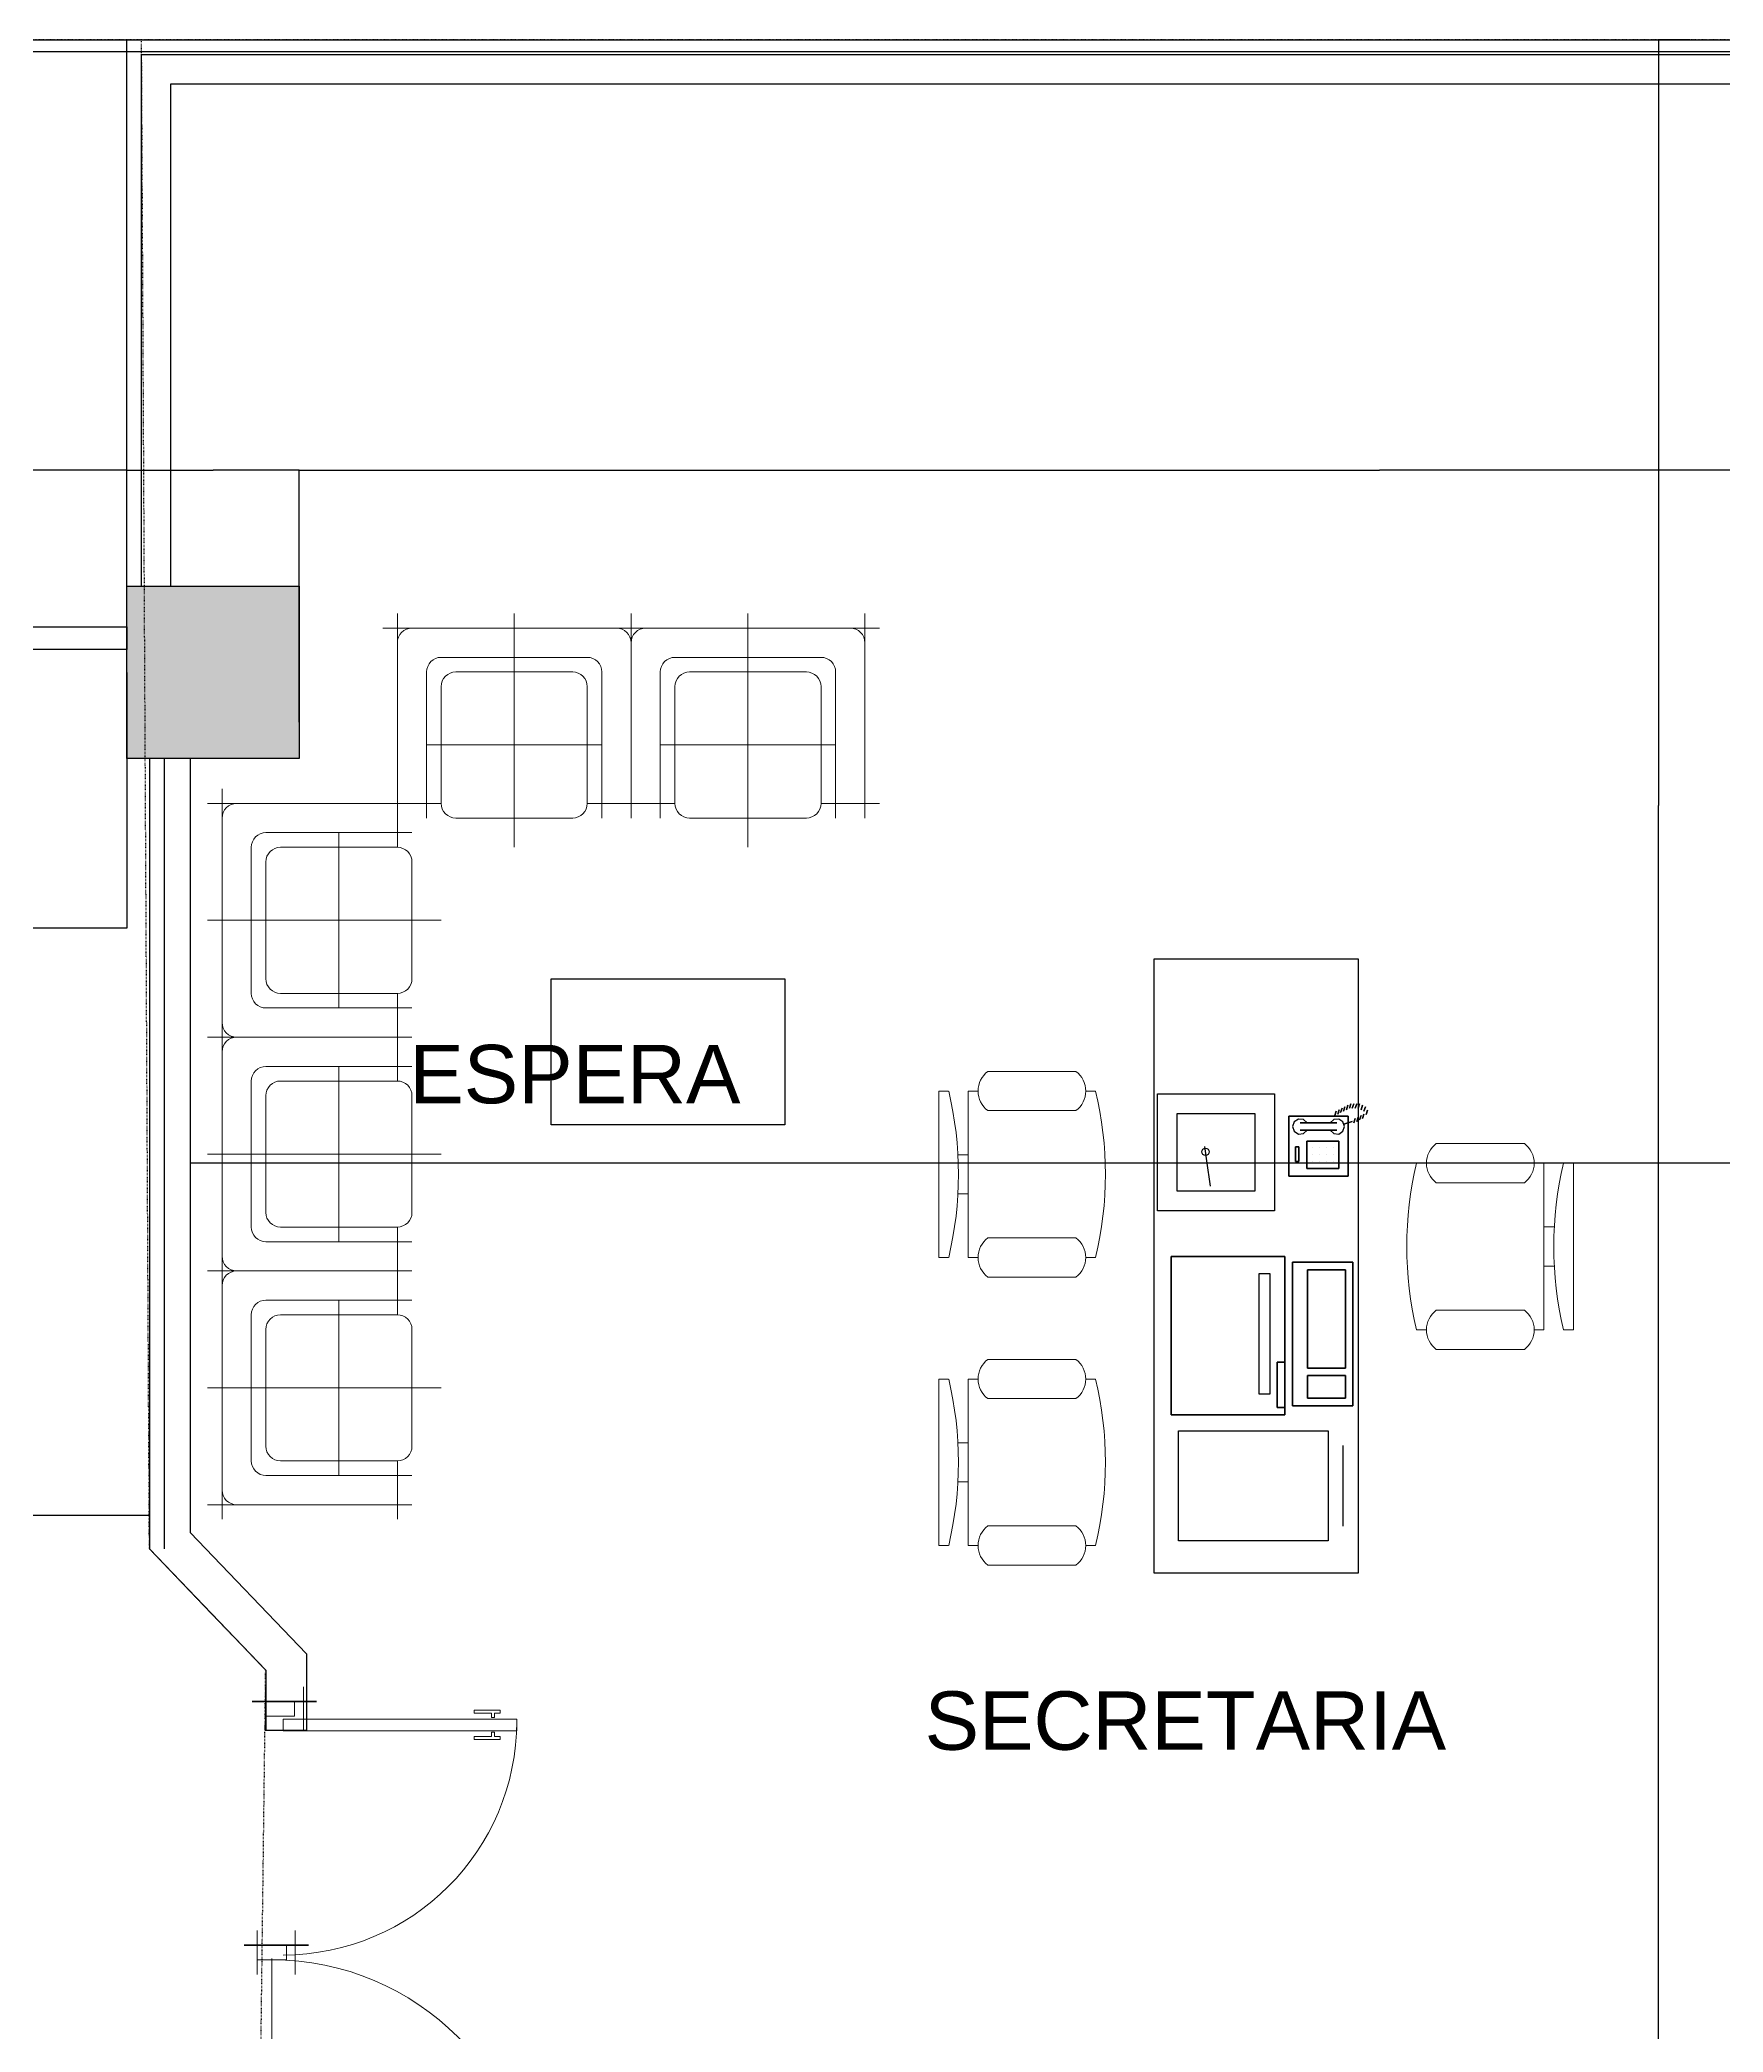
# Model space of a CAD drawing. Header units: millimetres. Extents: x -327709 to -233612, y 250954 to 312605.
# Drawn here: x -256297 to -250535, y 294013 to 300833 of the extents above; entities that cross this region are included whole.
import ezdxf

# ---------------------------------------------------------------- set-up
doc = ezdxf.new("R2010")
doc.units = ezdxf.units.MM
doc.header["$PDMODE"] = 35
doc.linetypes.add('Dash Style-1', pattern=[4.724409, 1.889764, -2.834646])
for name, color, linetype, lineweight in [('0.15', 41, 'Continuous', 15), ('acotacion', 2, 'Continuous', 5), ('p1', 7, 'Continuous', 18), ('P4', 7, 'Continuous', 18), ('SUPERFICIES', 7, 'Dash Style-1', 5)]:
    doc.layers.add(name, color=color, linetype=linetype, lineweight=lineweight)
doc.styles.add('Arial (bold)', font='arialbd.ttf')
doc.styles.add('Arial Narrow', font='ARIALN.TTF')
doc.styles.add('Arial Unicode MS', font='ARIALUNI.TTF')
doc.dimstyles.new('Arch', dxfattribs={"dimtxt": 0.2, "dimasz": 0.3175, "dimexe": 0.3175, "dimexo": 0.15875, "dimgap": 0.001587, "dimtad": 1, "dimtxsty": 'Arial (bold)', "dimblk": 'VW_SLASH-2', "dimcen": 0, "dimdle": 0.15875, "dimazin": 0, "dimtfac": 1, "dimtix": 1, "dimtmove": 0, "dimatfit": 0, "dimldrblk": 'VW_FILLEDARROW', "dimfxl": 1, "dimfrac": 2, "dimtolj": 1, "dimarcsym": 0})
doc.dimstyles.new('carlos', dxfattribs={"dimtxt": 0.067432, "dimasz": 0.00186, "dimexe": 1.7e-05, "dimexo": 1.25e-05, "dimgap": 0, "dimtad": 0, "dimdec": 3, "dimtxsty": 'Arial (bold)', "dimblk": 'VW_SLASH-1', "dimblk1": 'VW_SLASH-1', "dimblk2": 'VW_SLASH-1', "dimcen": 0, "dimazin": 0, "dimtfac": 1, "dimtdec": 3, "dimtix": 1, "dimtmove": 0, "dimatfit": 0, "dimldrblk": 'VW_SLASH-1', "dimfxl": 1, "dimfrac": 2, "dimtolj": 1, "dimarcsym": 0})
doc.dimstyles.new('Copy of carlos 1', dxfattribs={"dimtxt": 0.067432, "dimasz": 0.18, "dimexe": 1.2e-05, "dimexo": 5.6e-05, "dimgap": 0, "dimtad": 0, "dimdec": 3, "dimtxsty": 'Arial (bold)', "dimblk": 'VW_SLASH', "dimblk1": 'VW_SLASH', "dimblk2": 'VW_SLASH', "dimcen": 0, "dimdle": 1.08e-05, "dimazin": 0, "dimtfac": 1, "dimtdec": 3, "dimtix": 1, "dimtmove": 0, "dimatfit": 0, "dimldrblk": 'VW_SLASH', "dimfxl": 1, "dimfrac": 2, "dimtolj": 1, "dimarcsym": 0})

# ---------------------------------------------------------------- blocks, each defined once
blk = doc.blocks.new('VW_SLASH-2')
at = {"layer": 'p1', "color": 0, "linetype": 'ByBlock', "lineweight": -2}
blk.add_line((0, 0), (-1, 0), dxfattribs=at)
at = {"layer": 'p1', "color": 0, "linetype": 'Continuous', "lineweight": 20}
blk.add_lwpolyline([(0, 0), (0, 0)], dxfattribs=at)
blk = doc.blocks.new('*D419')
at = {"layer": 'Defpoints', "color": 0, "linetype": 'Continuous', "transparency": 16777216}
for p in [(-258649.8, 298717.2), (-255999.4, 298667.2), (-258649.8, 297792.1)]:
    blk.add_point(p, dxfattribs=at)
at = {"layer": 'P4', "color": 0, "linetype": 'Continuous', "lineweight": -2, "transparency": 16777216}
for p, q in [((-258649.8, 298717.1), (-258649.8, 297791.8)), ((-255999.4, 298667.1), (-255999.4, 297791.8)), ((-255999.7, 297792.1), (-258649.5, 297792.1))]:
    blk.add_line(p, q, dxfattribs=at)
at = {"layer": 'P4', "color": 0, "linetype": 'Continuous', "lineweight": -2, "transparency": 16777216, "xscale": 0.3175, "yscale": 0.3175, "zscale": 0.3175, "rotation": 180}
blk.add_blockref('VW_SLASH-2', (-258649.8, 297792.1), dxfattribs=at)
at = {"layer": 'P4', "color": 0, "linetype": 'Continuous', "lineweight": -2, "transparency": 16777216, "xscale": 0.3175, "yscale": 0.3175, "zscale": 0.3175}
blk.add_blockref('VW_SLASH-2', (-255999.4, 297792.1), dxfattribs=at)
at = {"layer": 'P4', "color": 0, "linetype": 'Continuous', "lineweight": -2, "transparency": 16777216, "insert": (-257324.6, 297792.2), "char_height": 0.0674, "attachment_point": 5, "style": 'Arial (bold)'}
blk.add_mtext('\\A1;7951,2', dxfattribs=at)
blk = doc.blocks.new('VW_FILLEDARROW')
at = {"layer": 'p1', "linetype": 'Continuous', "lineweight": 0}
blk.add_hatch(color=0, dxfattribs=at).paths.add_polyline_path([(-1, 0), (0, 0), (-1, 0)])
at = {"layer": 'p1', "color": 0, "linetype": 'Continuous', "lineweight": 5}
blk.add_lwpolyline([(-1, 0), (0, 0), (-1, 0)], close=True, dxfattribs=at)
blk = doc.blocks.new('Group-93-1')
at = {"color": 7, "linetype": 'Continuous', "lineweight": 9}
for p, q in [((-0.285, 0), (-0.285, -0.0335)), ((-0.285, 0), (0.285, 0)), ((0.285, 0), (0.285, -0.0335)), ((-0.0671, -0.1006), (-0.0671, -0.0649)), ((0.0671, -0.0656), (0.0671, -0.1006)), ((-0.285, -0.1006), (-0.285, -0.1341)), ((-0.285, -0.1006), (0.285, -0.1006)), ((0.285, -0.1006), (0.285, -0.1341)), ((-0.352, -0.1676), (-0.352, -0.4694)), ((-0.2179, -0.4694), (-0.2179, -0.1676)), ((0.2179, -0.1676), (0.2179, -0.4694)), ((0.352, -0.4694), (0.352, -0.1676)), ((-0.285, -0.5029), (-0.285, -0.5364)), ((0.285, -0.5029), (0.285, -0.5364))]:
    blk.add_line(p, q, dxfattribs=at)
for centre, radius, start, end in [((0, 1.1609), 1.228, 256.5803, 283.4197), ((-0.285, -0.2179), 0.0838, 36.8699, 143.1301), ((0.285, -0.2179), 0.0838, 36.8699, 143.1301), ((-0.285, -0.4191), 0.0838, 216.8699, 323.1301), ((0.285, -0.4191), 0.0838, 216.8699, 323.1301), ((0, 0.658), 1.228, 256.5803, 283.4197)]:
    blk.add_arc(centre, radius, start, end, dxfattribs=at)
blk = doc.blocks.new('Chair - Desk_Sc1')
at = {"color": 7}
blk.add_blockref('Group-93-1', (0, 0), dxfattribs=at)
blk = doc.blocks.new('dib sillon 1')
for p, q in [((-0.3962, -0.2548), (-0.3962, 0.4452)), ((0.0038, -0.3548), (0.0038, 0.4452)), ((0.4038, -0.2548), (0.4038, 0.4452)), ((-0.4462, 0.3952), (0.4538, 0.3952)), ((-0.2462, 0.2952), (0.2538, 0.2952)), ((-0.2962, -0.2548), (-0.2962, 0.2452)), ((0.3038, -0.2548), (0.3038, 0.2452)), ((-0.2962, -0.0048), (0.3038, -0.0048)), ((-0.4462, -0.2048), (-0.2462, -0.2048)), ((-0.2962, -0.2048), (-0.2462, -0.2048)), ((0.2538, -0.2048), (0.3038, -0.2048)), ((0.3038, -0.2048), (0.2538, -0.2048)), ((0.4538, -0.2048), (0.2538, -0.2048))]:
    blk.add_line(p, q)
for points in [[(-0.3962, -0.2048), (-0.3962, 0.3452, -0.414214), (-0.3462, 0.3952), (0.3538, 0.3952, -0.414214), (0.4038, 0.3452), (0.4038, -0.2048), (0.3038, -0.2048), (0.3038, 0.2452, 0.414214), (0.2538, 0.2952), (-0.2462, 0.2952, 0.414214), (-0.2962, 0.2452), (-0.2962, -0.2048)], [(-0.2462, 0.1952), (-0.2462, -0.2048, 0.414214), (-0.1962, -0.2548), (0.2038, -0.2548, 0.414214), (0.2538, -0.2048), (0.2538, 0.1952, 0.414214), (0.2038, 0.2452), (-0.1962, 0.2452, 0.414214)]]:
    blk.add_lwpolyline(points, format="xyb", close=True)
blk = doc.blocks.new('dib puerta plan 1.00')
at = {"color": 22, "lineweight": 60}
for p, q in [((-0.5001, -0.2005), (-0.5001, 0.0195)), ((0.4999, -0.2005), (0.4999, 0.0195))]:
    blk.add_line(p, q, dxfattribs=at)
at = {"linetype": 'Continuous'}
for p, q in [((-0.0029, -0.2155), (-0.0029, 0.0045)), ((-0.5501, -0.0255), (-0.4001, -0.0255)), ((0.4499, -0.1055), (-0.4549, -0.1055)), ((-0.5501, -0.1555), (-0.4001, -0.1555))]:
    blk.add_line(p, q, dxfattribs=at)
for p, q in [((0.5499, -0.0255), (0.3999, -0.0255)), ((0.5499, -0.1555), (0.3999, -0.1555))]:
    blk.add_line(p, q)
for points in [[(0.3999, 0.7545), (0.3849, 0.7545), (0.3849, 0.7745), (0.3749, 0.7745), (0.3749, 0.6845), (0.3849, 0.6845), (0.3849, 0.7445), (0.3999, 0.7445)], [(0.4499, -0.1055), (0.4499, 0.7945), (0.3999, 0.7945), (0.3999, -0.1055)], [(0.4499, 0.7545), (0.4649, 0.7545), (0.4649, 0.7745), (0.4749, 0.7745), (0.4749, 0.6845), (0.4649, 0.6845), (0.4649, 0.7445), (0.4499, 0.7445)], [(-0.4501, -0.1555), (-0.5001, -0.1555), (-0.5001, -0.0555), (-0.4501, -0.0555)], [(0.4999, -0.1555), (0.4499, -0.1555), (0.4499, -0.0555), (0.4999, -0.0555)]]:
    blk.add_lwpolyline(points, close=True)
blk.add_arc((0.4499, -0.1055), 0.9, 90, 180, dxfattribs=at)
blk = doc.blocks.new('Group-2-1-1')
at = {"color": 5, "linetype": 'Continuous', "lineweight": 60}
blk.add_line((28.0894, 7.1192), (28.0894, 7.3392), dxfattribs=at)
at = {"color": 7, "linetype": 'Continuous', "lineweight": 5}
for p, q in [((28.1394, 7.2942), (27.9894, 7.2942)), ((28.1394, 7.1642), (27.9894, 7.1642))]:
    blk.add_line(p, q, dxfattribs=at)
for points in [[(27.9887, 7.2245), (27.9887, 8.0245), (28.0287, 8.0245), (28.0287, 7.2245)], [(27.9847, 7.9483), (27.9697, 7.9483), (27.9697, 7.9683), (27.9597, 7.9683), (27.9597, 7.8783), (27.9697, 7.8783), (27.9697, 7.9383), (27.9847, 7.9383)], [(28.0347, 7.9483), (28.0497, 7.9483), (28.0497, 7.9683), (28.0597, 7.9683), (28.0597, 7.8783), (28.0497, 7.8783), (28.0497, 7.9383), (28.0347, 7.9383)], [(28.0894, 7.1642), (28.0394, 7.1642), (28.0394, 7.2642), (28.0894, 7.2642)]]:
    blk.add_lwpolyline(points, close=True, dxfattribs=at)
blk.add_arc((28.022, 7.2245), 0.8, 90, 180, dxfattribs=at)
blk = doc.blocks.new('VW_SLASH-1')
at = {"layer": 'p1', "color": 0, "linetype": 'ByBlock', "lineweight": -2}
blk.add_line((0, 0), (-1, 0), dxfattribs=at)
at = {"layer": 'p1', "color": 0, "linetype": 'Continuous', "lineweight": 20}
blk.add_lwpolyline([(1, 1), (-1, -1)], dxfattribs=at)
blk = doc.blocks.new('*D468')
at = {"layer": 'Defpoints', "color": 0, "linetype": 'Continuous', "transparency": 16777216}
for p in [(-255782.4, 298372.2), (-255782.4, 296988.4), (-240063, 296541.9)]:
    blk.add_point(p, dxfattribs=at)
at = {"layer": 'P4', "color": 0, "linetype": 'Continuous', "lineweight": -2, "transparency": 16777216}
for p, q in [((-255782.4, 298372.2), (-255782.4, 296988.4)), ((-255782.4, 296988.4), (-247922.9, 296988.4)), ((-240063, 296988.4), (-247922.5, 296988.4)), ((-240063, 296541.9), (-240063, 296988.4))]:
    blk.add_line(p, q, dxfattribs=at)
at = {"layer": 'P4', "color": 0, "linetype": 'Continuous', "lineweight": -2, "transparency": 16777216, "xscale": 0.0018603515625, "yscale": 0.0018603515625, "zscale": 0.0018603515625, "rotation": 180}
blk.add_blockref('VW_SLASH-1', (-255782.4, 296988.4), dxfattribs=at)
at = {"layer": 'P4', "color": 0, "linetype": 'Continuous', "lineweight": -2, "transparency": 16777216, "xscale": 0.0018603515625, "yscale": 0.0018603515625, "zscale": 0.0018603515625}
blk.add_blockref('VW_SLASH-1', (-240063, 296988.4), dxfattribs=at)
at = {"layer": 'P4', "color": 0, "linetype": 'Continuous', "lineweight": -2, "transparency": 16777216, "insert": (-247922.7, 296988.4), "char_height": 0.0607, "attachment_point": 5, "style": 'Arial (bold)'}
blk.add_mtext('\\A1;47158,006', dxfattribs=at)
blk = doc.blocks.new('*D469')
at = {"layer": 'Defpoints', "color": 0, "linetype": 'Continuous', "transparency": 16777216}
for p in [(-260670.2, 296234.5), (-255922.4, 296046.4), (-260670.2, 295780.9)]:
    blk.add_point(p, dxfattribs=at)
at = {"layer": 'P4', "color": 0, "linetype": 'Continuous', "lineweight": -2, "transparency": 16777216}
for p, q in [((-260670.2, 296234.5), (-260670.2, 295780.9)), ((-255922.4, 296046.4), (-255922.4, 295780.9)), ((-260670.2, 295780.9), (-258296.5, 295780.9)), ((-255922.4, 295780.9), (-258296.1, 295780.9))]:
    blk.add_line(p, q, dxfattribs=at)
at = {"layer": 'P4', "color": 0, "linetype": 'Continuous', "lineweight": -2, "transparency": 16777216, "xscale": 0.0018603515625, "yscale": 0.0018603515625, "zscale": 0.0018603515625, "rotation": 180}
blk.add_blockref('VW_SLASH-1', (-260670.2, 295780.9), dxfattribs=at)
at = {"layer": 'P4', "color": 0, "linetype": 'Continuous', "lineweight": -2, "transparency": 16777216, "xscale": 0.0018603515625, "yscale": 0.0018603515625, "zscale": 0.0018603515625}
blk.add_blockref('VW_SLASH-1', (-255922.4, 295780.9), dxfattribs=at)
at = {"layer": 'P4', "color": 0, "linetype": 'Continuous', "lineweight": -2, "transparency": 16777216, "insert": (-258296.3, 295780.9), "char_height": 0.0607, "attachment_point": 5, "style": 'Arial (bold)'}
blk.add_mtext('\\A1;14243,444', dxfattribs=at)
blk = doc.blocks.new('VW_SLASH')
at = {"layer": 'p1', "color": 0, "linetype": 'ByBlock', "lineweight": -2}
blk.add_line((0, 0), (-1, 0), dxfattribs=at)
at = {"layer": 'p1', "color": 0, "linetype": 'Continuous', "lineweight": 20}
blk.add_lwpolyline([(0, 0), (0, 0)], dxfattribs=at)
blk = doc.blocks.new('*D476')
at = {"layer": 'acotacion', "color": 0, "lineweight": -2, "transparency": 16777216}
for p, q in [((-250648.4, 300832.6), (-250755.8, 300832.6)), ((-250755.8, 300832.4), (-250755.8, 298211.8)), ((-250755.8, 292991.4), (-250755.8, 298211.6)), ((-250648.4, 292991.3), (-250755.8, 292991.3))]:
    blk.add_line(p, q, dxfattribs=at)
at = {"layer": 'Defpoints', "color": 0, "transparency": 16777216}
for p in [(-250755.8, 300832.6), (-250648.4, 300832.6), (-250648.4, 292991.3)]:
    blk.add_point(p, dxfattribs=at)
at = {"layer": 'acotacion', "color": 0, "lineweight": -2, "transparency": 16777216, "xscale": 0.18, "yscale": 0.18, "zscale": 0.18}
for p, rotation in [((-250755.8, 300832.6), 90), ((-250755.8, 292991.3), 270)]:
    blk.add_blockref('VW_SLASH', p, dxfattribs=dict(at, rotation=rotation))
at = {"layer": 'acotacion', "color": 0, "lineweight": -2, "transparency": 16777216, "insert": (-250755.8, 298211.7), "char_height": 0.0682, "attachment_point": 5, "style": 'Arial Narrow'}
blk.add_mtext('\\A1;23524,01', dxfattribs=at)
blk = doc.blocks.new('*D483')
at = {"layer": 'acotacion', "color": 0, "lineweight": -2, "transparency": 16777216}
for p, q in [((-258649.8, 298451.4), (-258649.8, 299359.9)), ((-258649.6, 299359.9), (-257324.8, 299359.9)), ((-255999.6, 299359.9), (-257324.4, 299359.9)), ((-255999.4, 298508.4), (-255999.4, 299359.9))]:
    blk.add_line(p, q, dxfattribs=at)
at = {"layer": 'Defpoints', "color": 0, "transparency": 16777216}
for p in [(-258649.8, 299359.9), (-258649.8, 298451.4), (-255999.4, 298508.4)]:
    blk.add_point(p, dxfattribs=at)
at = {"layer": 'acotacion', "color": 0, "lineweight": -2, "transparency": 16777216, "xscale": 0.18, "yscale": 0.18, "zscale": 0.18, "rotation": 180}
blk.add_blockref('VW_SLASH', (-258649.8, 299359.9), dxfattribs=at)
at = {"layer": 'acotacion', "color": 0, "lineweight": -2, "transparency": 16777216, "xscale": 0.18, "yscale": 0.18, "zscale": 0.18}
blk.add_blockref('VW_SLASH', (-255999.4, 299359.9), dxfattribs=at)
at = {"layer": 'acotacion', "color": 0, "lineweight": -2, "transparency": 16777216, "insert": (-257324.6, 299359.9), "char_height": 0.0682, "attachment_point": 5, "style": 'Arial Narrow'}
blk.add_mtext('\\A1;7951,2', dxfattribs=at)
blk = doc.blocks.new('*D484')
at = {"layer": 'acotacion', "color": 0, "lineweight": -2, "transparency": 16777216}
for p, q in [((-255999.4, 298508.4), (-255999.4, 299359.9)), ((-255999.2, 299359.9), (-255704.5, 299359.9)), ((-255409.5, 299359.9), (-255704.2, 299359.9)), ((-255409.3, 298496.8), (-255409.3, 299359.9))]:
    blk.add_line(p, q, dxfattribs=at)
at = {"layer": 'Defpoints', "color": 0, "transparency": 16777216}
for p in [(-255999.4, 299359.9), (-255999.4, 298508.4), (-255409.3, 298496.8)]:
    blk.add_point(p, dxfattribs=at)
at = {"layer": 'acotacion', "color": 0, "lineweight": -2, "transparency": 16777216, "xscale": 0.18, "yscale": 0.18, "zscale": 0.18, "rotation": 180}
blk.add_blockref('VW_SLASH', (-255999.4, 299359.9), dxfattribs=at)
at = {"layer": 'acotacion', "color": 0, "lineweight": -2, "transparency": 16777216, "xscale": 0.18, "yscale": 0.18, "zscale": 0.18}
blk.add_blockref('VW_SLASH', (-255409.3, 299359.9), dxfattribs=at)
at = {"layer": 'acotacion', "color": 0, "lineweight": -2, "transparency": 16777216, "insert": (-255704.4, 299359.9), "char_height": 0.0682, "attachment_point": 5, "style": 'Arial Narrow'}
blk.add_mtext('\\A1;1770,3', dxfattribs=at)
blk = doc.blocks.new('*D485')
at = {"layer": 'acotacion', "color": 0, "lineweight": -2, "transparency": 16777216}
for p, q in [((-255409.3, 298496.8), (-255409.3, 299359.9)), ((-255409.1, 299359.9), (-251711.4, 299359.9)), ((-248013.2, 299359.9), (-251711, 299359.9)), ((-248013, 298450.9), (-248013, 299359.9))]:
    blk.add_line(p, q, dxfattribs=at)
at = {"layer": 'Defpoints', "color": 0, "transparency": 16777216}
for p in [(-255409.3, 299359.9), (-255409.3, 298496.8), (-248013, 298450.9)]:
    blk.add_point(p, dxfattribs=at)
at = {"layer": 'acotacion', "color": 0, "lineweight": -2, "transparency": 16777216, "xscale": 0.18, "yscale": 0.18, "zscale": 0.18, "rotation": 180}
blk.add_blockref('VW_SLASH', (-255409.3, 299359.9), dxfattribs=at)
at = {"layer": 'acotacion', "color": 0, "lineweight": -2, "transparency": 16777216, "xscale": 0.18, "yscale": 0.18, "zscale": 0.18}
blk.add_blockref('VW_SLASH', (-248013, 299359.9), dxfattribs=at)
at = {"layer": 'acotacion', "color": 0, "lineweight": -2, "transparency": 16777216, "insert": (-251711.2, 299359.9), "char_height": 0.0682, "attachment_point": 5, "style": 'Arial Narrow'}
blk.add_mtext('\\A1;22188,78', dxfattribs=at)

msp = doc.modelspace()

# ---------------------------------------------------------------- hatches: boundary and pattern name
at = {"layer": 'P4', "linetype": 'Continuous', "lineweight": -2}
msp.add_hatch(color=0, dxfattribs=at).paths.add_polyline_path([(-255999.40299, 298372.16993), (-255999.40299, 298962.27054), (-255409.30238, 298962.27054), (-255409.30238, 298372.16993)])

# ---------------------------------------------------------------- linework, layer by layer
at = {"layer": '0.15', "color": 0, "lineweight": -2}
for points in [[(-255999.40299, 298962.27054), (-255999.40299, 300832.58943), (-240063.02554, 300832.58943)], [(-255949.39446, 298962.27054), (-255949.39446, 300782.58091), (-240063.02554, 300782.58091)], [(-255849.37741, 298962.27054), (-255849.37741, 300682.56385), (-240063.02554, 300682.56385)]]:
    msp.add_lwpolyline(points, dxfattribs=at)
at = {"layer": 'P4', "color": 0, "linetype": 'Continuous', "lineweight": -2}
for p, q in [((-286409.53528, 300832.58943), (-239721.63239, 300832.58943)), ((-286449.54211, 300792.58261), (-239721.63239, 300792.58261)), ((-255922.38483, 298372.16993), (-255922.38483, 295666.70864)), ((-255872.37631, 298372.16993), (-255872.37631, 295666.70864)), ((-255782.36096, 298372.16993), (-255782.36096, 295723.00035)), ((-252471.14599, 297224.35188), (-252071.07778, 297224.35188)), ((-252471.14599, 296824.28367), (-252471.14599, 297224.35188)), ((-252071.07778, 297224.35188), (-252071.07778, 296824.28367)), ((-252404.46795, 297157.67383), (-252137.75583, 297157.67383)), ((-252404.46795, 296890.96171), (-252404.46795, 297157.67383)), ((-252137.75583, 297157.67383), (-252137.75583, 296890.96171)), ((-252021.62893, 296942.68043), (-252021.62893, 297147.84746)), ((-252021.62893, 297147.84746), (-252021.62893, 296942.68043)), ((-252021.62893, 297147.84746), (-251818.99255, 297147.84746)), ((-251818.99255, 297147.84746), (-252021.62893, 297147.84746)), ((-251864.58053, 297150.27903), (-251859.57967, 297165.28159)), ((-251859.57967, 297165.28159), (-251864.58053, 297150.27903)), ((-251854.57882, 297155.27988), (-251849.57797, 297170.28244)), ((-251849.57797, 297170.28244), (-251854.57882, 297155.27988)), ((-251844.57712, 297160.28073), (-251839.57626, 297175.28329)), ((-251839.57626, 297175.28329), (-251844.57712, 297160.28073)), ((-251834.57541, 297165.28159), (-251829.57456, 297180.28414)), ((-251829.57456, 297180.28414), (-251834.57541, 297165.28159)), ((-251824.5737, 297170.28244), (-251819.57285, 297185.285)), ((-251819.57285, 297185.285), (-251824.5737, 297170.28244)), ((-251818.99255, 297147.84746), (-251818.99255, 296942.68043)), ((-251818.99255, 296942.68043), (-251818.99255, 297147.84746)), ((-251814.572, 297175.28329), (-251809.57115, 297190.28585)), ((-251809.57115, 297190.28585), (-251814.572, 297175.28329)), ((-251804.57029, 297175.28329), (-251799.56944, 297190.28585)), ((-251799.56944, 297190.28585), (-251804.57029, 297175.28329)), ((-251794.56859, 297175.28329), (-251789.56774, 297190.28585)), ((-251789.56774, 297190.28585), (-251794.56859, 297175.28329)), ((-251784.56688, 297175.28329), (-251779.56603, 297190.28585)), ((-251779.56603, 297190.28585), (-251784.56688, 297175.28329)), ((-251779.56603, 297135.27647), (-251774.56518, 297150.27903)), ((-251774.56518, 297150.27903), (-251779.56603, 297135.27647)), ((-251774.56518, 297170.28244), (-251769.56433, 297185.285)), ((-251769.56433, 297185.285), (-251774.56518, 297170.28244)), ((-251769.56433, 297140.27732), (-251764.56347, 297155.27988)), ((-251764.56347, 297155.27988), (-251769.56433, 297140.27732)), ((-251764.56347, 297165.28159), (-251759.56262, 297180.28414)), ((-251759.56262, 297180.28414), (-251764.56347, 297165.28159)), ((-251757.44213, 297153.51353), (-251752.44128, 297168.51609)), ((-251752.44128, 297168.51609), (-251757.44213, 297153.51353)), ((-252003.19428, 297128.48292), (-252008.71563, 297112.39174)), ((-252008.71563, 297112.39174), (-252003.19428, 297096.30057)), ((-251988.95662, 297137.79421), (-252003.19428, 297128.48292)), ((-252003.19428, 297096.30057), (-251988.95662, 297086.98928)), ((-251972.00157, 297136.40238), (-251988.95662, 297137.79421)), ((-251988.95662, 297086.98928), (-251972.00157, 297088.3811)), ((-251982.50723, 297124.89387), (-251857.48592, 297124.89387)), ((-251857.48592, 297124.89387), (-251982.50723, 297124.89387)), ((-251982.50723, 297099.88961), (-251857.48592, 297099.88961)), ((-251857.48592, 297099.88961), (-251982.50723, 297099.88961)), ((-251959.47299, 297124.89388), (-251972.00157, 297136.40238)), ((-251972.00157, 297088.3811), (-251959.47299, 297099.88961)), ((-251867.99158, 297136.40238), (-251880.52016, 297124.89388)), ((-251880.52016, 297099.88961), (-251867.99158, 297088.3811)), ((-251851.03653, 297137.79421), (-251867.99158, 297136.40238)), ((-251867.99158, 297088.3811), (-251851.03653, 297086.98928)), ((-251836.79887, 297128.48292), (-251851.03653, 297137.79421)), ((-251851.03653, 297086.98928), (-251836.79887, 297096.30057)), ((-251831.27752, 297112.39174), (-251836.79887, 297128.48292)), ((-251836.79887, 297096.30057), (-251831.27752, 297112.39174)), ((-251833.02212, 297121.25313), (-251804.57029, 297130.27562)), ((-251804.57029, 297130.27562), (-251833.02212, 297121.25313)), ((-251799.56944, 297125.27476), (-251794.56859, 297140.27732)), ((-251794.56859, 297140.27732), (-251799.56944, 297125.27476)), ((-251789.56774, 297130.27562), (-251784.56688, 297145.27817)), ((-251784.56688, 297145.27817), (-251789.56774, 297130.27562)), ((-252302.52127, 296995.26799), (-252309.75338, 297044.75081)), ((-251998.80049, 296992.6306), (-251998.80049, 297043.42051)), ((-251998.80049, 297043.42051), (-251998.80049, 296992.6306)), ((-251998.80049, 297043.42051), (-251987.07974, 297043.42051)), ((-251987.07974, 297043.42051), (-251998.80049, 297043.42051)), ((-251987.07974, 297043.42051), (-251987.07974, 296992.6306)), ((-251987.07974, 296992.6306), (-251987.07974, 297043.42051)), ((-251959.73132, 296969.1891), (-251959.73132, 297062.95509)), ((-251959.73132, 297062.95509), (-251959.73132, 296969.1891)), ((-251959.73132, 297062.95509), (-251850.33767, 297062.95509)), ((-251850.33767, 297062.95509), (-251959.73132, 297062.95509)), ((-251940.19674, 297039.51359), (-251940.19674, 297039.51359)), ((-251940.19674, 297039.51359), (-251940.19674, 297039.51359)), ((-251940.19674, 297016.07209), (-251940.19674, 297016.0721)), ((-251940.19674, 297016.07209), (-251940.19674, 297016.0721)), ((-251916.75525, 297039.51359), (-251916.75524, 297039.51359)), ((-251916.75525, 297039.51359), (-251916.75524, 297039.51359)), ((-251916.75525, 297016.07209), (-251916.75524, 297016.0721)), ((-251916.75525, 297016.07209), (-251916.75524, 297016.0721)), ((-251893.31375, 297039.51359), (-251893.31374, 297039.51359)), ((-251893.31375, 297039.51359), (-251893.31374, 297039.51359)), ((-251893.31375, 297016.07209), (-251893.31374, 297016.0721)), ((-251893.31375, 297016.07209), (-251893.31374, 297016.0721)), ((-251869.87225, 297039.51359), (-251869.87225, 297039.51359)), ((-251869.87225, 297039.51359), (-251869.87225, 297039.51359)), ((-251869.87225, 297016.07209), (-251869.87225, 297016.0721)), ((-251869.87225, 297016.07209), (-251869.87225, 297016.0721)), ((-251850.33767, 297062.95509), (-251850.33767, 296969.1891)), ((-251850.33767, 296969.1891), (-251850.33767, 297062.95509)), ((-252289.86509, 296908.67305), (-252302.52127, 296995.26799)), ((-251818.99255, 296942.68043), (-252021.62893, 296942.68043)), ((-252021.62893, 296942.68043), (-251818.99255, 296942.68043)), ((-251987.07974, 296992.6306), (-251998.80049, 296992.6306)), ((-251998.80049, 296992.6306), (-251987.07974, 296992.6306)), ((-251850.33767, 296969.1891), (-251959.73132, 296969.1891)), ((-251959.73132, 296969.1891), (-251850.33767, 296969.1891)), ((-251940.19674, 296992.6306), (-251940.19674, 296992.6306)), ((-251940.19674, 296992.6306), (-251940.19674, 296992.6306)), ((-251916.75525, 296992.6306), (-251916.75524, 296992.6306)), ((-251916.75525, 296992.6306), (-251916.75524, 296992.6306)), ((-251893.31375, 296992.6306), (-251893.31374, 296992.6306)), ((-251893.31375, 296992.6306), (-251893.31374, 296992.6306)), ((-251869.87225, 296992.6306), (-251869.87225, 296992.6306)), ((-251869.87225, 296992.6306), (-251869.87225, 296992.6306)), ((-252137.75583, 296890.96171), (-252404.46795, 296890.96171)), ((-252071.07778, 296824.28367), (-252471.14599, 296824.28367)), ((-252424.99979, 296125.28556), (-252424.99979, 296668.14727)), ((-252424.99979, 296668.14727), (-252424.99979, 296125.28556)), ((-252424.99979, 296668.14727), (-252035.54883, 296668.14727)), ((-252035.54883, 296668.14727), (-252424.99979, 296668.14727)), ((-252123.06376, 296196.68226), (-252123.06376, 296609.2526)), ((-252123.06376, 296609.2526), (-252086.51155, 296609.2526)), ((-252086.51155, 296609.2526), (-252086.51155, 296196.68226)), ((-252035.54883, 296668.14727), (-252035.54883, 296125.28556)), ((-252035.54883, 296125.28556), (-252035.54883, 296668.14727)), ((-252009.14699, 296156.79091), (-252009.14699, 296647.9515)), ((-252009.14699, 296647.9515), (-252009.14699, 296156.79091)), ((-252009.14699, 296647.9515), (-251802.34253, 296647.9515)), ((-251802.34253, 296647.9515), (-252009.14699, 296647.9515)), ((-251957.44588, 296286.04369), (-251957.44588, 296622.10094)), ((-251957.44588, 296622.10094), (-251957.44588, 296286.04369)), ((-251957.44588, 296622.10094), (-251828.19309, 296622.10094)), ((-251828.19309, 296622.10094), (-251957.44588, 296622.10094)), ((-251802.34253, 296647.9515), (-251802.34253, 296156.79091)), ((-251802.34253, 296156.79091), (-251802.34253, 296647.9515)), ((-252061.39939, 296306.23946), (-252035.54883, 296306.23946)), ((-252035.54883, 296306.23946), (-252061.39939, 296306.23946)), ((-252061.39939, 296151.13612), (-252061.39939, 296306.23946)), ((-252061.39939, 296306.23946), (-252061.39939, 296151.13612)), ((-251828.19309, 296286.04369), (-251957.44588, 296286.04369)), ((-251957.44588, 296286.04369), (-251828.19309, 296286.04369)), ((-251957.44588, 296182.64146), (-251957.44588, 296260.19314)), ((-251957.44588, 296260.19314), (-251957.44588, 296182.64146)), ((-251957.44588, 296260.19314), (-251828.19309, 296260.19314)), ((-251828.19309, 296260.19314), (-251957.44588, 296260.19314)), ((-252086.51155, 296196.68226), (-252123.06376, 296196.68226)), ((-252035.54883, 296125.28556), (-252424.99979, 296125.28556)), ((-252424.99979, 296125.28556), (-252035.54883, 296125.28556)), ((-252035.54883, 296151.13612), (-252061.39939, 296151.13612)), ((-252061.39939, 296151.13612), (-252035.54883, 296151.13612)), ((-251802.34253, 296156.79091), (-252009.14699, 296156.79091)), ((-252009.14699, 296156.79091), (-251802.34253, 296156.79091)), ((-251828.19309, 296182.64146), (-251957.44588, 296182.64146)), ((-251957.44588, 296182.64146), (-251828.19309, 296182.64146)), ((-252399.64481, 295694.29988), (-252399.64481, 296070.9266)), ((-252399.64481, 296070.9266), (-251887.05741, 296070.9266)), ((-251887.05741, 296070.9266), (-251887.05741, 295694.29988)), ((-251837.04888, 296020.91807), (-251837.04888, 295744.30841)), ((-255782.36096, 295723.00035), (-255384.29811, 295307.92958)), ((-255922.38483, 295666.70864), (-255524.32199, 295251.63787)), ((-251887.05741, 295694.29988), (-252399.64481, 295694.29988)), ((-255384.29811, 295307.92958), (-255384.29811, 295046.60291)), ((-255524.32199, 295251.63787), (-255524.32199, 295046.60291)), ((-255524.32199, 295046.60291), (-255384.29811, 295046.60291))]:
    msp.add_line(p, q, dxfattribs=at)
for points in [[(-255999.40299, 298372.16993), (-255999.40299, 298962.27054), (-255409.30238, 298962.27054), (-255409.30238, 298372.16993)], [(-256761.19079, 298823.22519), (-255999.40299, 298823.22519), (-255999.40299, 298745.22271), (-256761.19079, 298745.22271)], [(-251783.80577, 295584.76828), (-251783.80577, 297685.12639), (-252483.92514, 297685.12639), (-252483.92514, 295584.76828)], [(-254547.00374, 297618.62182), (-253746.86731, 297618.62182), (-253746.86731, 297118.53655), (-254547.00374, 297118.53655)]]:
    msp.add_lwpolyline(points, close=True, dxfattribs=at)
msp.add_circle((-252307.04134, 297026.19474), 12.50213, dxfattribs=at)
for points in [[(-252021.62893, 297147.84746), (-252021.62893, 297147.84746), (-252021.62893, 297147.84746), (-252021.62893, 296942.68043)], [(-251818.99255, 297147.84746), (-251818.99255, 297147.84746), (-251818.99255, 297147.84746), (-252021.62893, 297147.84746)], [(-251859.57967, 297165.28159), (-251859.57967, 297165.28159), (-251859.57967, 297165.28159), (-251864.58053, 297150.27903)], [(-251849.57797, 297170.28244), (-251849.57797, 297170.28244), (-251849.57797, 297170.28244), (-251854.57882, 297155.27988)], [(-251839.57626, 297175.28329), (-251839.57626, 297175.28329), (-251839.57626, 297175.28329), (-251844.57712, 297160.28073)], [(-251829.57456, 297180.28414), (-251829.57456, 297180.28414), (-251829.57456, 297180.28414), (-251834.57541, 297165.28159)], [(-251819.57285, 297185.285), (-251819.57285, 297185.285), (-251819.57285, 297185.285), (-251824.5737, 297170.28244)], [(-251818.99255, 296942.68043), (-251818.99255, 296942.68043), (-251818.99255, 296942.68043), (-251818.99255, 297147.84746)], [(-251809.57115, 297190.28585), (-251809.57115, 297190.28585), (-251809.57115, 297190.28585), (-251814.572, 297175.28329)], [(-251799.56944, 297190.28585), (-251799.56944, 297190.28585), (-251799.56944, 297190.28585), (-251804.57029, 297175.28329)], [(-251789.56774, 297190.28585), (-251789.56774, 297190.28585), (-251789.56774, 297190.28585), (-251794.56859, 297175.28329)], [(-251779.56603, 297190.28585), (-251779.56603, 297190.28585), (-251779.56603, 297190.28585), (-251784.56688, 297175.28329)], [(-251774.56518, 297150.27903), (-251774.56518, 297150.27903), (-251774.56518, 297150.27903), (-251779.56603, 297135.27647)], [(-251769.56433, 297185.285), (-251769.56433, 297185.285), (-251769.56433, 297185.285), (-251774.56518, 297170.28244)], [(-251764.56347, 297155.27988), (-251764.56347, 297155.27988), (-251764.56347, 297155.27988), (-251769.56433, 297140.27732)], [(-251759.56262, 297180.28414), (-251759.56262, 297180.28414), (-251759.56262, 297180.28414), (-251764.56347, 297165.28159)], [(-251752.44128, 297168.51609), (-251752.44128, 297168.51609), (-251752.44128, 297168.51609), (-251757.44213, 297153.51353)], [(-251857.48592, 297124.89387), (-251857.48592, 297124.89387), (-251857.48592, 297124.89387), (-251982.50723, 297124.89387)], [(-251857.48592, 297099.88961), (-251857.48592, 297099.88961), (-251857.48592, 297099.88961), (-251982.50723, 297099.88961)], [(-251804.57029, 297130.27562), (-251804.57029, 297130.27562), (-251804.57029, 297130.27562), (-251833.02212, 297121.25313)], [(-251794.56859, 297140.27732), (-251794.56859, 297140.27732), (-251794.56859, 297140.27732), (-251799.56944, 297125.27476)], [(-251784.56688, 297145.27817), (-251784.56688, 297145.27817), (-251784.56688, 297145.27817), (-251789.56774, 297130.27562)], [(-251998.80049, 297043.42051), (-251998.80049, 297043.42051), (-251998.80049, 297043.42051), (-251998.80049, 296992.6306)], [(-251987.07974, 297043.42051), (-251987.07974, 297043.42051), (-251987.07974, 297043.42051), (-251998.80049, 297043.42051)], [(-251987.07974, 296992.6306), (-251987.07974, 296992.6306), (-251987.07974, 296992.6306), (-251987.07974, 297043.42051)], [(-251959.73132, 297062.95509), (-251959.73132, 297062.95509), (-251959.73132, 297062.95509), (-251959.73132, 296969.1891)], [(-251850.33767, 297062.95509), (-251850.33767, 297062.95509), (-251850.33767, 297062.95509), (-251959.73132, 297062.95509)], [(-251850.33767, 296969.1891), (-251850.33767, 296969.1891), (-251850.33767, 296969.1891), (-251850.33767, 297062.95509)], [(-252021.62893, 296942.68043), (-252021.62893, 296942.68043), (-252021.62893, 296942.68043), (-251818.99255, 296942.68043)], [(-251998.80049, 296992.6306), (-251998.80049, 296992.6306), (-251998.80049, 296992.6306), (-251987.07974, 296992.6306)], [(-251959.73132, 296969.1891), (-251959.73132, 296969.1891), (-251959.73132, 296969.1891), (-251850.33767, 296969.1891)], [(-252424.99979, 296668.14727), (-252424.99979, 296668.14727), (-252424.99979, 296668.14727), (-252424.99979, 296125.28556)], [(-252035.54883, 296668.14727), (-252035.54883, 296668.14727), (-252035.54883, 296668.14727), (-252424.99979, 296668.14727)], [(-252035.54883, 296125.28556), (-252035.54883, 296125.28556), (-252035.54883, 296125.28556), (-252035.54883, 296668.14727)], [(-252009.14699, 296647.9515), (-252009.14699, 296647.9515), (-252009.14699, 296647.9515), (-252009.14699, 296156.79091)], [(-251802.34253, 296647.9515), (-251802.34253, 296647.9515), (-251802.34253, 296647.9515), (-252009.14699, 296647.9515)], [(-251957.44588, 296622.10094), (-251957.44588, 296622.10094), (-251957.44588, 296622.10094), (-251957.44588, 296286.04369)], [(-251828.19309, 296622.10094), (-251828.19309, 296622.10094), (-251828.19309, 296622.10094), (-251957.44588, 296622.10094)], [(-251828.19309, 296286.04369), (-251828.19309, 296286.04369), (-251828.19309, 296286.04369), (-251828.19309, 296622.10094)], [(-251802.34253, 296156.79091), (-251802.34253, 296156.79091), (-251802.34253, 296156.79091), (-251802.34253, 296647.9515)], [(-252035.54883, 296306.23946), (-252035.54883, 296306.23946), (-252035.54883, 296306.23946), (-252061.39939, 296306.23946)], [(-252061.39939, 296306.23946), (-252061.39939, 296306.23946), (-252061.39939, 296306.23946), (-252061.39939, 296151.13612)], [(-251957.44588, 296286.04369), (-251957.44588, 296286.04369), (-251957.44588, 296286.04369), (-251828.19309, 296286.04369)], [(-251957.44588, 296260.19314), (-251957.44588, 296260.19314), (-251957.44588, 296260.19314), (-251957.44588, 296182.64146)], [(-251828.19309, 296260.19314), (-251828.19309, 296260.19314), (-251828.19309, 296260.19314), (-251957.44588, 296260.19314)], [(-251828.19309, 296182.64146), (-251828.19309, 296182.64146), (-251828.19309, 296182.64146), (-251828.19309, 296260.19314)], [(-252424.99979, 296125.28556), (-252424.99979, 296125.28556), (-252424.99979, 296125.28556), (-252035.54883, 296125.28556)], [(-252061.39939, 296151.13612), (-252061.39939, 296151.13612), (-252061.39939, 296151.13612), (-252035.54883, 296151.13612)], [(-252009.14699, 296156.79091), (-252009.14699, 296156.79091), (-252009.14699, 296156.79091), (-251802.34253, 296156.79091)], [(-251957.44588, 296182.64146), (-251957.44588, 296182.64146), (-251957.44588, 296182.64146), (-251828.19309, 296182.64146)]]:
    msp.add_3dface(points, dxfattribs=at)
at = {"layer": 'SUPERFICIES', "color": 0, "lineweight": -2}
msp.add_line((-239923.00166, 300832.58943), (-286409.53528, 300832.58943), dxfattribs=at)
msp.add_lwpolyline([(-255949.24434, 300832.58943), (-239923.00166, 300832.58943), (-239923.00166, 300105.46546), (-236411.06312, 300105.46546), (-236411.06312, 292935.56431), (-255553.16757, 292935.56431), (-255524.32199, 295251.63787), (-255922.38483, 295666.70864)], close=True, dxfattribs=at)

# ---------------------------------------------------------------- block references
at = {"layer": 'P4', "color": 0, "lineweight": -2, "xscale": 1000.17053206043, "yscale": 1000.17053206043, "zscale": 1000.17053206043}
for p in [(-254677.27847, 298423.55826), (-253877.14205, 298423.55826)]:
    msp.add_blockref('dib sillon 1', p, dxfattribs=at)
at = {"layer": 'P4', "color": 0, "lineweight": -2, "yscale": 1000.17053206043, "zscale": 1000.17053206043}
for name, p, xscale, rotation in [('dib sillon 1', (-255278.42042, 297822.41631), -1000.17053206043, 90), ('dib sillon 1', (-255278.42042, 297022.27988), -1000.17053206043, 90), ('Chair - Desk_Sc1', (-253219.8755, 296949.17822), 1000.17053206043, 90), ('Chair - Desk_Sc1', (-251047.85541, 296701.98533), -1000.17053206043, 270), ('dib sillon 1', (-255278.42042, 296222.14346), -1000.17053206043, 90), ('Chair - Desk_Sc1', (-253219.8755, 295963.29473), 1000.17053206043, 90), ('Group-2-1-1', (-262690.74894, 267050.05285), -1000.17053206043, 270), ('dib puerta plan 1.00', (-255397.6656, 293810.18963), 1000.17053206043, 269.9999999999999)]:
    msp.add_blockref(name, p, dxfattribs=dict(at, xscale=xscale, rotation=rotation))

# ---------------------------------------------------------------- texts
at = {"layer": 'P4', "color": 0, "lineweight": -2, "char_height": 200.034106, "attachment_point": 1, "line_spacing_factor": 1.008048, "style": 'Arial Unicode MS'}
for s, insert in [('ESPERA', (-255032.69677, 297392.25662)), ('SECRETARIA', (-253268.69185, 295179.17159))]:
    msp.add_mtext(s, dxfattribs=dict(at, insert=insert))

# ---------------------------------------------------------------- dimensions: what is measured, and where the dimension line sits
at = {"layer": 'acotacion', "color": 0, "lineweight": -2}
dim = msp.add_linear_dim(base=(-250755.80673, 300832.58943), p1=(-250648.44582, 292991.25246), p2=(-250648.44582, 300832.58943), angle=90, dimstyle='Copy of carlos 1', override={"dimtxt": 0.068167, "dimgap": 0.039688, "dimtih": 1, "dimtoh": 1, "dimdec": 2, "dimlfac": 3, "dimpost": '<>', "dimtxsty": 'Arial Narrow'}, dxfattribs=at)
dim.commit()
dim.dimension.update_dxf_attribs({"geometry": '*D476', "text_midpoint": (-250755.80673, 298211.72628), "dimtype": 161})
for base, p1, p2, picture, middle in [((-258649.80217, 299359.88651), (-255999.40299, 298508.44316), (-258649.80217, 298451.36663), '*D483', (-257324.60258, 299359.88651)), ((-255999.40299, 299359.88651), (-255409.30238, 298496.76681), (-255999.40299, 298508.44316), '*D484', (-255704.35268, 299359.88651)), ((-255409.30238, 299359.88651), (-248013.04129, 298450.86012), (-255409.30238, 298496.76681), '*D485', (-251711.17183, 299359.88651))]:
    dim = msp.add_linear_dim(base=base, p1=p1, p2=p2, dimstyle='Copy of carlos 1', override={"dimtxt": 0.068167, "dimgap": 0.039688, "dimtih": 1, "dimtoh": 1, "dimdec": 2, "dimlfac": 3, "dimpost": '<>', "dimtxsty": 'Arial Narrow'}, dxfattribs=at)
    dim.commit()
    dim.dimension.update_dxf_attribs({"geometry": picture, "text_midpoint": middle})
at = {"layer": 'P4', "color": 0, "linetype": 'Continuous', "lineweight": -2}
for base, p1, p2, dimstyle, override, picture, middle in [((-258649.80217, 297792.07102), (-255999.40299, 298667.22023), (-258649.80217, 298717.22876), 'Arch', {"dimtxt": 0.067432, "dimgap": 0.052917, "dimtih": 1, "dimtoh": 1, "dimlfac": 3, "dimpost": '<>', "dimtxsty": 'Arial (bold)', "dimtmove": 2}, '*D419', (-257324.60258, 297792.16531)), ((-255782.36096, 296988.3632), (-240063.02554, 296541.85785), (-255782.36096, 298372.16993), 'carlos', {"dimtxt": 0.060689, "dimgap": 0.039688, "dimtih": 1, "dimtoh": 1, "dimlfac": 3, "dimpost": '<>', "dimtxsty": 'Arial (bold)'}, '*D468', (-247922.69325, 296988.3632)), ((-260670.19937, 295780.88181), (-255922.38483, 296046.39832), (-260670.19937, 296234.47083), 'carlos', {"dimtxt": 0.060689, "dimgap": 0.039688, "dimtih": 1, "dimtoh": 1, "dimlfac": 3, "dimpost": '<>', "dimtxsty": 'Arial (bold)'}, '*D469', (-258296.2921, 295780.88181))]:
    dim = msp.add_linear_dim(base=base, p1=p1, p2=p2, dimstyle=dimstyle, override=override, dxfattribs=at)
    dim.commit()
    dim.dimension.update_dxf_attribs({"geometry": picture, "text_midpoint": middle})

doc.saveas('drawing.dxf')
